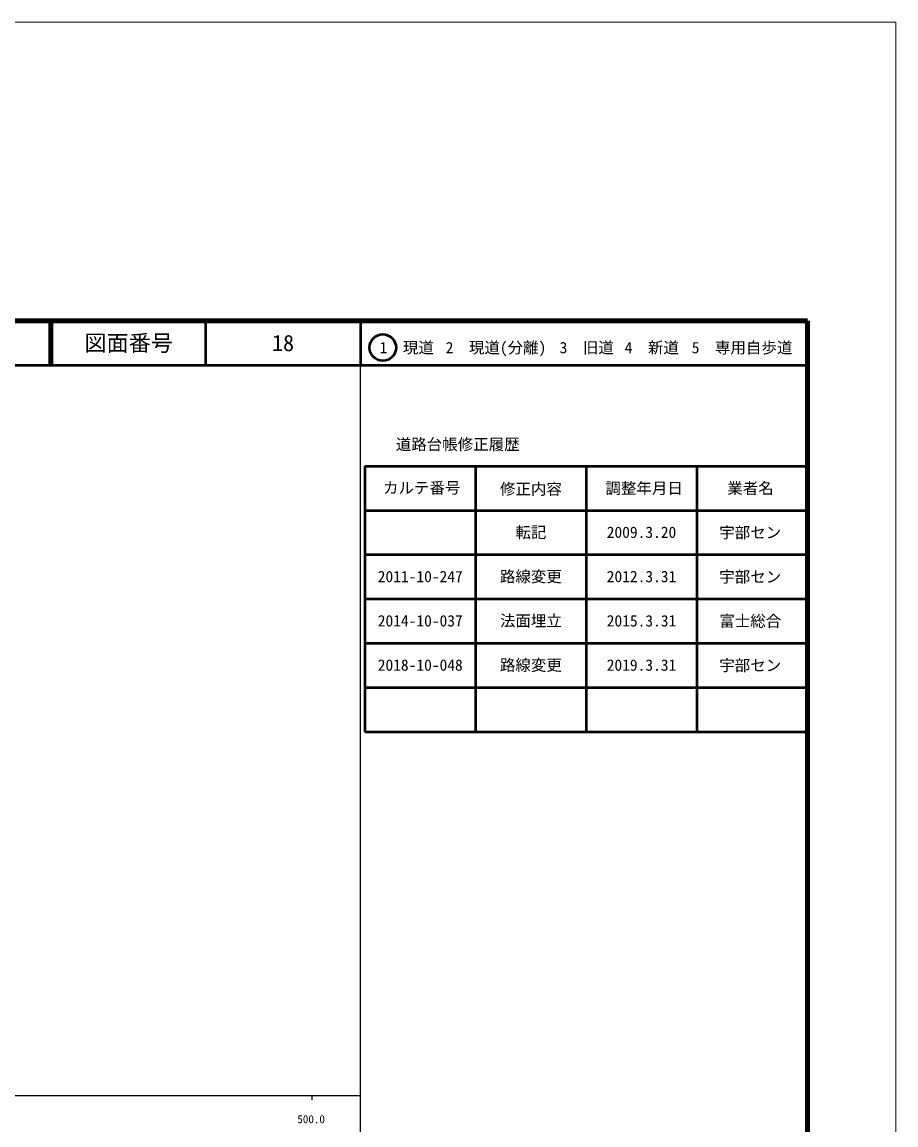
# Model space of a CAD drawing. Units: millimetres on the paper, enlarged 1000 times. Extents: x 0 to 700000, y -47500 to 447500.
# Drawn here: x 502518 to 700000, y 198357 to 447500 of the extents above; entities that cross this region are included whole.
import ezdxf
from ezdxf.enums import TextEntityAlignment as Align

# ---------------------------------------------------------------- set-up
doc = ezdxf.new("R2010")
doc.units = ezdxf.units.MM
doc.header["$LTSCALE"] = 1000
for name, color, linetype, lineweight in [('M-TTL-BAND', 7, 'Continuous', 25), ('M-TTL-LINE', 7, 'Continuous', 50), ('S-TTL', 7, 'Continuous', 25), ('作業レイヤ1', 7, 'Continuous', 13)]:
    doc.layers.add(name, color=color, linetype=linetype, lineweight=lineweight)
doc.layers.add('M-TTL-TXT', color=7, linetype='Continuous')
doc.layers.add('朱書', color=1, linetype='Continuous')
doc.styles.add('ＭＳ ゴシック', font='')
doc.styles.get('ＭＳ ゴシック').set_extended_font_data('MS Gothic')

msp = doc.modelspace()

# ---------------------------------------------------------------- linework, layer by layer
at = {"layer": 'M-TTL-BAND'}
for p, q in [((579000, 20000), (579000, 370000)), ((40000, 205000), (579000, 205000)), ((568000, 205000), (568000, 204000))]:
    msp.add_line(p, q, dxfattribs=at)
at = {"layer": 'M-TTL-LINE'}
for p, q in [((508747, 380000), (508747, 370000)), ((509247, 380000), (509247, 370000)), ((543997, 380000), (543997, 370000)), ((579000, 380000), (579000, 370000)), ((40000, 370000), (680000, 370000)), ((605000, 347197), (605000, 287197)), ((630000, 347197), (630000, 287197)), ((655000, 347197), (655000, 287197)), ((580000, 337197), (680000, 337197)), ((580000, 327197), (680000, 327197)), ((580000, 317197), (680000, 317197)), ((580000, 307197), (680000, 307197)), ((580000, 297197), (680000, 297197))]:
    msp.add_line(p, q, dxfattribs=at)
msp.add_circle((584031, 373958), 3000, dxfattribs=at)
at = {"layer": 'S-TTL', "color": 2, "lineweight": 140}
for p, q in [((680000, 380000), (40000, 380000)), ((680000, 20000), (680000, 380000))]:
    msp.add_line(p, q, dxfattribs=at)
at = {"layer": 'S-TTL', "color": 2, "lineweight": 50}
for p, q in [((580000, 347197), (580000, 287197)), ((580000, 347197), (680000, 347197)), ((580000, 287197), (680000, 287197))]:
    msp.add_line(p, q, dxfattribs=at)
at = {"layer": '作業レイヤ1'}
msp.add_lwpolyline([(0, -47500), (700000, -47500), (700000, 447500), (0, 447500)], close=True, dxfattribs=at)

# ---------------------------------------------------------------- texts
at = {"layer": 'M-TTL-BAND', "style": 'ＭＳ ゴシック'}
msp.add_text('500.0', height=1833, dxfattribs=at).set_placement((567844, 198195), align=Align.BOTTOM_CENTER)
at = {"layer": 'M-TTL-TXT', "style": 'ＭＳ ゴシック'}
for s, height, p in [('図面番号', 3666, (526622, 375000)), ('1\u3000現道', 2566, (589448, 373958)), ('2\u3000現道(分離)', 2566, (609619, 373958)), ('3\u3000旧道', 2566, (630121, 373958)), ('4\u3000新道', 2566, (644824, 373958)), ('5\u3000専用自歩道', 2566, (665228, 373958)), ('道路台帳修正履歴', 2566, (600968, 352113)), ('カルテ番号', 2566, (592839, 342277)), ('調整年月日', 2566, (643089, 342197)), ('業者名', 2566, (667134, 342197)), ('修正内容', 2566, (617509, 342023)), ('転記', 2566, (617500, 332245)), ('2009.3.20', 2566, (642500, 332245)), ('宇部セン', 2566, (667077, 332189)), ('路線変更', 2566, (617500, 322245)), ('2011-10-247', 2566, (592500, 322245)), ('2012.3.31', 2566, (642500, 322245)), ('宇部セン', 2566, (667077, 322189)), ('2014-10-037', 2566, (592500, 312245)), ('法面埋立', 2566, (617500, 312245)), ('2015.3.31', 2566, (642500, 312245)), ('富士総合', 2566, (667077, 312189)), ('2018-10-048', 2566, (592500, 302245)), ('路線変更', 2566, (617500, 302245)), ('2019.3.31', 2566, (642500, 302245)), ('宇部セン', 2566, (667077, 302189))]:
    msp.add_text(s, height=height, dxfattribs=at).set_placement(p, align=Align.MIDDLE_CENTER)
at = {"layer": '朱書', "style": 'ＭＳ ゴシック'}
msp.add_text('18', height=3666, dxfattribs=at).set_placement((561497, 375000), align=Align.MIDDLE_CENTER)

doc.saveas('drawing.dxf')
